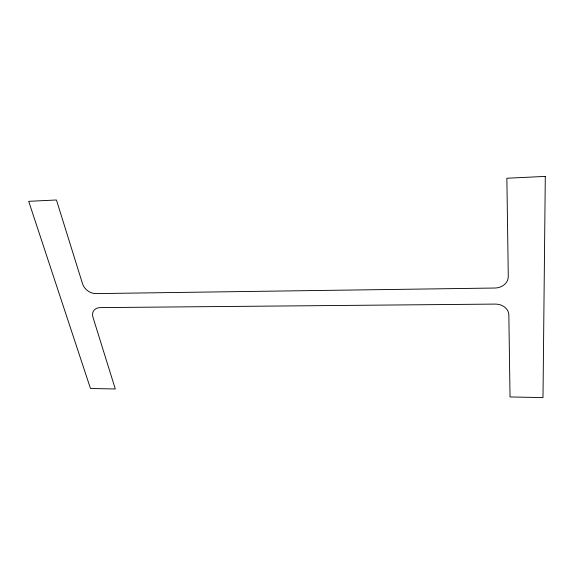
<?xml version="1.0" encoding="UTF-8"?>
<svg xmlns="http://www.w3.org/2000/svg" width="574" height="574" viewBox="0 0 574 574"><rect width="100%" height="100%" fill="white"/><g stroke="black" fill="none" stroke-linecap="round" stroke-linejoin="round"><path stroke-width="0.86" d="M545.3 176.39L542.997 397.61L510.035 396.943L508.844 314.939A13.238 10.834 1.8 0 0 495.29 304.091L100.192 307.614A11.394 8.481 33.9 0 0 92.959 317.221L115.309 388.985L90.47 388.483L28.7 201.331L56.446 199.989L82.584 283.915A11.724 8.847 36.1 0 0 95.93 293.608L494.91 288.033A13.597 11.437 -0.1 0 0 508.284 276.453L506.864 178.249L545.3 176.39"/></g></svg>
